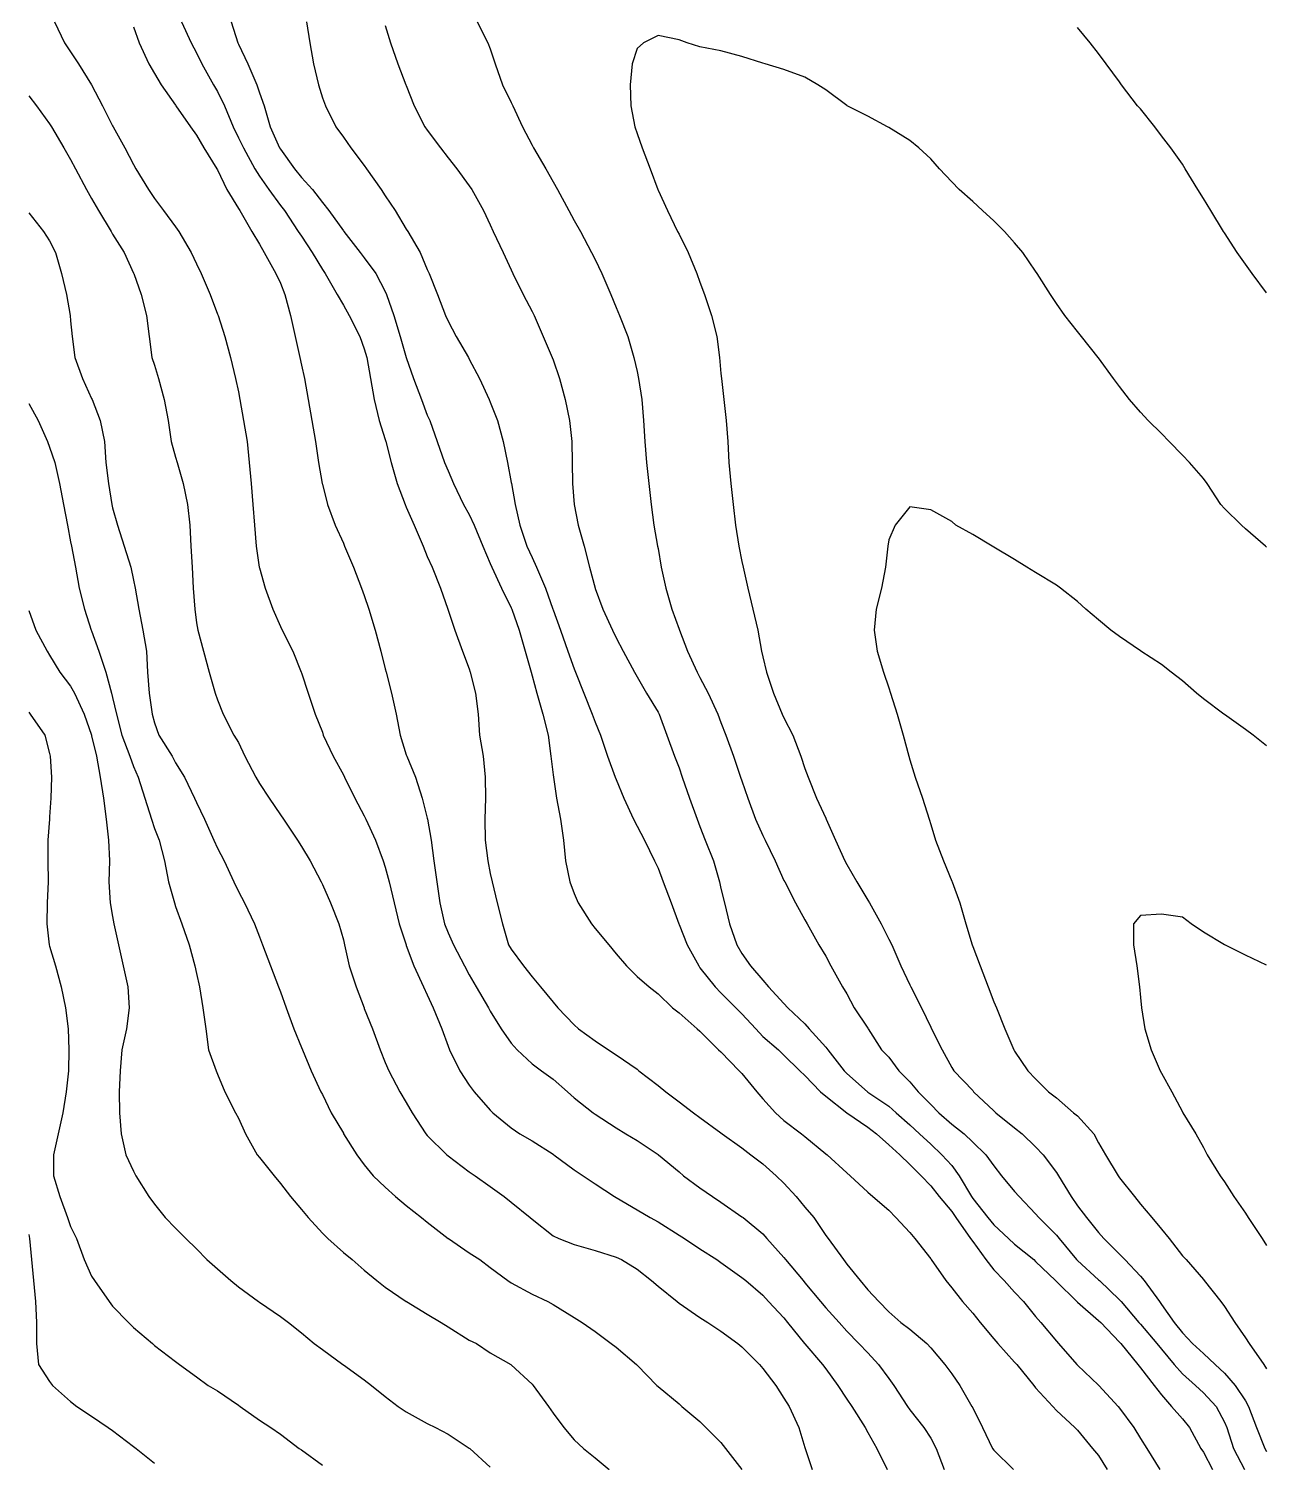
# Model space of a CAD drawing. Extents: x -280806 to 176394, y -263086 to 194114.
# Drawn here: x -280806 to -221654, y -27130 to 41387 of the extents above; entities that cross this region are included whole.
import ezdxf

# ---------------------------------------------------------------- set-up
doc = ezdxf.new("R2010")
doc.units = 0

msp = doc.modelspace()

# ---------------------------------------------------------------- linework, layer by layer
at = {"layer": 'CONTOURS'}
for points in [[(-279576.8856, 41714.1965, 484632), (-279090.181, 40711.5569, 484632), (-278800.8953, 40284.9893, 484632), (-278426.357, 39708.9478, 484632), (-277798.2557, 38710.8802, 484632), (-277795.7563, 38706.3082, 484632), (-277275.5237, 37703.6686, 484632), (-276795.6161, 36736.9039, 484632), (-276772.4818, 36701.029, 484632), (-276217.5629, 35698.4198, 484632), (-275793.007, 34888.7186, 484632), (-275682.2731, 34695.7802, 484632), (-275071.8502, 33693.1406, 484632), (-274790.3674, 33277.7287, 484632), (-274364.5008, 32690.501, 484632), (-273787.7278, 31914.1754, 484632), (-273632.2188, 31687.8919, 484632), (-273036.1519, 30685.2523, 484632), (-272785.0882, 30145.2686, 484632), (-272563.6814, 29682.6127, 484632), (-272137.0529, 28680.0036, 484632), (-271782.479, 27741.8292, 484632), (-271754.5898, 27677.364, 484632), (-271426.8994, 26674.7244, 484632), (-271166.9659, 25672.0848, 484632), (-270923.8879, 24669.4757, 484632), (-270779.8394, 24031.4378, 484632), (-270709.8269, 23666.8361, 484632), (-270540.9982, 22664.1965, 484632), (-270371.4074, 21661.5569, 484632), (-270261.7404, 20658.9478, 484632), (-270175.1772, 19656.3082, 484632), (-270093.8566, 18653.6686, 484632), (-270010.0975, 17651.029, 484632), (-269932.0992, 16648.4198, 484632), (-269784.6979, 15645.7802, 484632), (-269777.1998, 15613.1666, 484632), (-269495.5037, 14643.1406, 484632), (-269129.1646, 13640.501, 484632), (-268774.5602, 12815.2855, 484632), (-268687.4179, 12637.8919, 484632), (-268179.6516, 11635.2523, 484632), (-267782.5886, 10632.6127, 484632), (-267771.9511, 10597.195, 484632), (-267452.5207, 9630.0036, 484632), (-267112.8516, 8627.364, 484632), (-266769.3115, 7760.7262, 484632), (-266723.3782, 7624.7244, 484632), (-266247.1891, 6622.0848, 484632), (-265766.6719, 5725.5156, 484632), (-265717.6296, 5619.4757, 484632), (-265214.4658, 4616.8361, 484632), (-264764.0628, 3773.8507, 484632), (-264687.4056, 3614.1965, 484632), (-264230.5104, 2611.5569, 484632), (-263856.5818, 1608.9478, 484632), (-263761.4232, 1311.8287, 484632), (-263573.4835, 606.3082, 484632), (-263334.3679, -396.3314, 484632), (-263094.7037, -1398.971, 484632), (-262771.3718, -2401.5802, 484632), (-262758.7836, -2436.5102, 484632), (-262403.2954, -3404.2198, 484632), (-261935.8541, -4406.8594, 484632), (-261756.144, -4785.2381, 484632), (-261471.0341, -5409.499, 484632), (-261066.3511, -6412.1081, 484632), (-260753.5349, -7232.7821, 484632), (-260688.521, -7414.7477, 484632), (-260200.5972, -8417.3873, 484632), (-259750.8953, -9112.3008, 484632), (-259510.9262, -9419.9964, 484632), (-258748.2557, -10297.8204, 484632), (-258614.418, -10422.636, 484632), (-257745.6161, -11139.9218, 484632), (-257333.7398, -11425.2756, 484632), (-256743.007, -11764.9447, 484632), (-255740.3674, -12405.6953, 484632), (-255710.3446, -12427.9152, 484632), (-254737.7278, -13145.0486, 484632), (-254304.6679, -13430.5243, 484632), (-253735.0882, -13826.8862, 484632), (-252810.8736, -14433.1639, 484632), (-252732.479, -14478.5791, 484632), (-251729.8394, -15059.4974, 484632), (-251106.3406, -15435.8035, 484632), (-250727.1998, -15640.3853, 484632), (-249724.5602, -16277.905, 484632), (-249468.2539, -16438.4431, 484632), (-248721.9511, -16932.9811, 484632), (-247923.0094, -17441.0522, 484632), (-247719.3115, -17577.0235, 484632), (-246716.6719, -18294.157, 484632), (-246535.2245, -18443.6918, 484632), (-245714.0628, -19144.9452, 484632), (-245441.2058, -19446.3314, 484632), (-244711.4232, -20227.5338, 484632), (-244533.359, -20448.971, 484632), (-243718.6896, -21451.5802, 484632), (-243708.7836, -21463.4064, 484632), (-242864.3047, -22454.2198, 484632), (-242706.144, -22668.1894, 484632), (-242126.0791, -23456.8594, 484632), (-241703.5349, -24118.7021, 484632), (-241469.5399, -24459.499, 484632), (-240828.7589, -25462.1081, 484632), (-240700.8953, -25700.035, 484632), (-240261.9223, -26464.7477, 484632), (-239779.5763, -27467.3873, 484632)], [(-275793.007, 41468.0705, 487680), (-275524.8134, 40711.5569, 487680), (-275062.249, 39708.9478, 487680), (-274790.3674, 39248.5169, 487680), (-274480.843, 38706.3082, 487680), (-273787.7278, 37725.7056, 487680), (-273773.5546, 37703.6686, 487680), (-273070.4724, 36701.029, 487680), (-272785.0882, 36300.156, 487680), (-272430.3314, 35698.4198, 487680), (-271817.1958, 34695.7802, 487680), (-271782.479, 34638.9655, 487680), (-271339.056, 33693.1406, 487680), (-270779.8394, 32791.5118, 487680), (-270720.4644, 32690.501, 487680), (-270136.5895, 31687.8919, 487680), (-269777.1998, 31095.8484, 487680), (-269543.4487, 30685.2523, 487680), (-268986.3658, 29682.6127, 487680), (-268774.5602, 29221.115, 487680), (-268558.518, 28680.0036, 487680), (-268286.1182, 27677.364, 487680), (-268076.4158, 26674.7244, 487680), (-267841.4455, 25672.0848, 487680), (-267771.9511, 25307.3306, 487680), (-267627.0187, 24669.4757, 487680), (-267441.1212, 23666.8361, 487680), (-267280.583, 22664.1965, 487680), (-267100.3548, 21661.5569, 487680), (-266954.6604, 20658.9478, 487680), (-266777.9374, 19656.3082, 487680), (-266769.3115, 19619.6102, 487680), (-266517.5772, 18653.6686, 487680), (-266151.6343, 17651.029, 487680), (-265766.6719, 16792.8341, 487680), (-265705.7729, 16648.4198, 487680), (-265278.1994, 15645.7802, 487680), (-264894.1819, 14643.1406, 487680), (-264764.0628, 14291.5843, 487680), (-264556.2197, 13640.501, 487680), (-264245.3846, 12637.8919, 487680), (-263975.6671, 11635.2523, 487680), (-263761.4232, 10786.1405, 487680), (-263722.4698, 10632.6127, 487680), (-263469.2419, 9630.0036, 487680), (-263246.1893, 8627.364, 487680), (-263048.435, 7624.7244, 487680), (-262758.7836, 6681.8866, 487680), (-262738.0267, 6622.0848, 487680), (-262322.371, 5619.4757, 487680), (-261992.1202, 4616.8361, 487680), (-261756.144, 3656.838, 487680), (-261747.0914, 3614.1965, 487680), (-261567.1985, 2611.5569, 487680), (-261435.0982, 1608.9478, 487680), (-261298.3649, 606.3082, 487680), (-261153.0362, -396.3314, 487680), (-260928.3682, -1398.971, 487680), (-260753.5349, -1820.2351, 487680), (-260494.7597, -2401.5802, 487680), (-259973.5212, -3404.2198, 487680), (-259750.8953, -3838.1026, 487680), (-259412.2015, -4406.8594, 487680), (-258830.0945, -5409.499, 487680), (-258748.2557, -5566.0442, 487680), (-258222.7195, -6412.1081, 487680), (-257745.6161, -7096.8413, 487680), (-257466.2669, -7414.7477, 487680), (-256743.007, -8081.7415, 487680), (-256304.2169, -8417.3873, 487680), (-255740.3674, -8825.0878, 487680), (-255050.8793, -9419.9964, 487680), (-254737.7278, -9704.07, 487680), (-253834.2396, -10422.636, 487680), (-253735.0882, -10498.5312, 487680), (-252732.479, -11146.7494, 487680), (-252263.209, -11425.2756, 487680), (-251729.8394, -11750.2838, 487680), (-250727.1998, -12411.1512, 487680), (-250706.1991, -12427.9152, 487680), (-249724.5602, -13243.1942, 487680), (-249504.3422, -13430.5243, 487680), (-248721.9511, -14014.3078, 487680), (-248117.3498, -14433.1639, 487680), (-247719.3115, -14695.17, 487680), (-246716.6719, -15395.7833, 487680), (-246664.4902, -15435.8035, 487680), (-245714.0628, -16214.2627, 487680), (-245522.2217, -16438.4431, 487680), (-244711.4232, -17347.7225, 487680), (-244638.8198, -17441.0522, 487680), (-243794.9201, -18443.6918, 487680), (-243708.7836, -18547.3238, 487680), (-242963.6695, -19446.3314, 487680), (-242706.144, -19751.5886, 487680), (-242074.8727, -20448.971, 487680), (-241703.5349, -20855.3609, 487680), (-241122.9214, -21451.5802, 487680), (-240700.8953, -21901.7088, 487680), (-240185.0822, -22454.2198, 487680), (-239698.2557, -23121.366, 487680), (-239456.8541, -23456.8594, 487680), (-238806.5023, -24459.499, 487680), (-238695.6161, -24615.4651, 487680), (-238025.0561, -25462.1081, 487680), (-237693.007, -25977.3725, 487680), (-237428.6234, -26464.7477, 487680), (-237044.7888, -27467.3873, 487680)], [(-273508.6224, 41714.1965, 490728), (-273040.0838, 40711.5569, 490728), (-272785.0882, 40233.9048, 490728), (-272523.905, 39708.9478, 490728), (-271976.7586, 38706.3082, 490728), (-271782.479, 38378.831, 490728), (-271447.26, 37703.6686, 490728), (-271035.079, 36701.029, 490728), (-270779.8394, 36176.4377, 490728), (-270544.1071, 35698.4198, 490728), (-269998.3322, 34695.7802, 490728), (-269777.1998, 34339.9567, 490728), (-269331.4298, 33693.1406, 490728), (-268774.5602, 32941.3514, 490728), (-268579.0615, 32690.501, 490728), (-267920.1449, 31687.8919, 490728), (-267771.9511, 31468.4969, 490728), (-267251.749, 30685.2523, 490728), (-266769.3115, 29881.2204, 490728), (-266636.2663, 29682.6127, 490728), (-266061.383, 28680.0036, 490728), (-265766.6719, 28166.507, 490728), (-265490.9498, 27677.364, 490728), (-264977.6362, 26674.7244, 490728), (-264764.0628, 26082.559, 490728), (-264642.1123, 25672.0848, 490728), (-264464.1396, 24669.4757, 490728), (-264297.3835, 23666.8361, 490728), (-264062.4437, 22664.1965, 490728), (-263761.4232, 21746.2303, 490728), (-263735.0275, 21661.5569, 490728), (-263484.3905, 20658.9478, 490728), (-263187.5153, 19656.3082, 490728), (-262814.623, 18653.6686, 490728), (-262758.7836, 18517.5754, 490728), (-262380.6182, 17651.029, 490728), (-261954.0202, 16648.4198, 490728), (-261756.144, 16162.5991, 490728), (-261519.924, 15645.7802, 490728), (-261126.3053, 14643.1406, 490728), (-260769.1406, 13640.501, 490728), (-260753.5349, 13589.9042, 490728), (-260437.7316, 12637.8919, 490728), (-260078.4943, 11635.2523, 490728), (-259750.8953, 10785.8357, 490728), (-259699.506, 10632.6127, 490728), (-259455.3307, 9630.0036, 490728), (-259322.9561, 8627.364, 490728), (-259260.4111, 7624.7244, 490728), (-259090.6375, 6622.0848, 490728), (-258991.3032, 5619.4757, 490728), (-258977.4958, 4616.8361, 490728), (-259000.2643, 3614.1965, 490728), (-258986.274, 2611.5569, 490728), (-258867.8287, 1608.9478, 490728), (-258748.2557, 1008.827, 490728), (-258655.2002, 606.3082, 490728), (-258411.9698, -396.3314, 490728), (-258162.6434, -1398.971, 490728), (-257871.8033, -2401.5802, 490728), (-257745.6161, -2610.2158, 490728), (-257152.14, -3404.2198, 490728), (-256743.007, -3932.743, 490728), (-256343.2313, -4406.8594, 490728), (-255740.3674, -5143.0428, 490728), (-255517.0709, -5409.499, 490728), (-254737.7278, -6226.6982, 490728), (-254525.2517, -6412.1081, 490728), (-253735.0882, -6983.2423, 490728), (-253094.0938, -7414.7477, 490728), (-252732.479, -7661.3309, 490728), (-251729.8394, -8343.7781, 490728), (-251638.308, -8417.3873, 490728), (-250727.1998, -9112.9409, 490728), (-250346.9923, -9419.9964, 490728), (-249724.5602, -9907.8288, 490728), (-249037.9068, -10422.636, 490728), (-248721.9511, -10648.7062, 490728), (-247719.3115, -11380.6224, 490728), (-247662.9845, -11425.2756, 490728), (-246716.6719, -12105.132, 490728), (-246294.4934, -12427.9152, 490728), (-245714.0628, -12857.4089, 490728), (-245073.2513, -13430.5243, 490728), (-244711.4232, -13785.9516, 490728), (-244122.3058, -14433.1639, 490728), (-243708.7836, -14936.6326, 490728), (-243288.1291, -15435.8035, 490728), (-242706.144, -16294.8823, 490728), (-242593.5814, -16438.4431, 490728), (-241866.9686, -17441.0522, 490728), (-241703.5349, -17652.553, 490728), (-241066.4724, -18443.6918, 490728), (-240700.8953, -18880.2569, 490728), (-240181.5466, -19446.3314, 490728), (-239698.2557, -19939.0711, 490728), (-239122.1532, -20448.971, 490728), (-238695.6161, -20770.7789, 490728), (-237881.3734, -21451.5802, 490728), (-237693.007, -21662.4713, 490728), (-237019.3685, -22454.2198, 490728), (-236690.3674, -22897.0637, 490728), (-236301.534, -23456.8594, 490728), (-235722.3835, -24459.499, 490728), (-235687.7278, -24530.4259, 490728), (-235213.1542, -25462.1081, 490728), (-234741.3238, -26464.7477, 490728), (-234685.0882, -26546.2817, 490728), (-233739.5376, -27467.3873, 490728)], [(-271135.8458, 41714.1965, 493776), (-270807.7896, 40711.5569, 493776), (-270779.8394, 40646.4211, 493776), (-270333.8256, 39708.9478, 493776), (-269907.8981, 38706.3082, 493776), (-269777.1998, 38325.6434, 493776), (-269553.8119, 37703.6686, 493776), (-269258.2474, 36701.029, 493776), (-268817.9028, 35698.4198, 493776), (-268774.5602, 35624.8716, 493776), (-268099.2149, 34695.7802, 493776), (-267771.9511, 34279.9721, 493776), (-267237.0271, 33693.1406, 493776), (-266769.3115, 33077.2618, 493776), (-266460.4272, 32690.501, 493776), (-265766.6719, 31728.4303, 493776), (-265736.6186, 31687.8919, 493776), (-264960.6588, 30685.2523, 493776), (-264764.0628, 30434.6153, 493776), (-264218.7451, 29682.6127, 493776), (-263761.4232, 28824.113, 493776), (-263696.3484, 28680.0036, 493776), (-263350.2785, 27677.364, 493776), (-263043.3754, 26674.7244, 493776), (-262758.7836, 25678.0589, 493776), (-262756.6805, 25672.0848, 493776), (-262410.1838, 24669.4757, 493776), (-262032.0794, 23666.8361, 493776), (-261756.144, 22919.2226, 493776), (-261637.7902, 22664.1965, 493776), (-261278.0652, 21661.5569, 493776), (-260926.4479, 20658.9478, 493776), (-260753.5349, 20256.6422, 493776), (-260507.4089, 19656.3082, 493776), (-260029.2691, 18653.6686, 493776), (-259750.8953, 18166.8725, 493776), (-259509.3718, 17651.029, 493776), (-259100.3302, 16648.4198, 493776), (-258748.2557, 15833.598, 493776), (-258669.0077, 15645.7802, 493776), (-258208.7292, 14643.1406, 493776), (-257745.6161, 13708.7762, 493776), (-257714.3131, 13640.501, 493776), (-257369.2795, 12637.8919, 493776), (-257075.7266, 11635.2523, 493776), (-256789.3366, 10632.6127, 493776), (-256743.007, 10466.009, 493776), (-256514.3155, 9630.0036, 493776), (-256240.1784, 8627.364, 493776), (-255979.361, 7624.7244, 493776), (-255846.3158, 6622.0848, 493776), (-255740.3674, 5720.7912, 493776), (-255727.5353, 5619.4757, 493776), (-255573.5503, 4616.8361, 493776), (-255395.6386, 3614.1965, 493776), (-255247.963, 2611.5569, 493776), (-255151.2194, 1608.9478, 493776), (-254941.5475, 606.3082, 493776), (-254737.7278, 57.7596, 493776), (-254540.4612, -396.3314, 493776), (-253914.2801, -1398.971, 493776), (-253735.0882, -1621.1093, 493776), (-253081.1702, -2401.5802, 493776), (-252732.479, -2835.0972, 493776), (-252238.1544, -3404.2198, 493776), (-251729.8394, -3906.6521, 493776), (-251142.5813, -4406.8594, 493776), (-250727.1998, -4736.1653, 493776), (-250029.4517, -5409.499, 493776), (-249724.5602, -5654.8325, 493776), (-248856.2155, -6412.1081, 493776), (-248721.9511, -6527.0177, 493776), (-247828.9786, -7414.7477, 493776), (-247719.3115, -7516.4594, 493776), (-246843.4992, -8417.3873, 493776), (-246716.6719, -8539.4597, 493776), (-246001.8854, -9419.9964, 493776), (-245714.0628, -9760.7628, 493776), (-245111.8999, -10422.636, 493776), (-244711.4232, -10789.5542, 493776), (-243871.2725, -11425.2756, 493776), (-243708.7836, -11550.9446, 493776), (-242706.144, -12378.7814, 493776), (-242646.708, -12427.9152, 493776), (-241703.5349, -13286.8416, 493776), (-241537.7846, -13430.5243, 493776), (-240700.8953, -14214.0432, 493776), (-240455.3789, -14433.1639, 493776), (-239698.2557, -15085.5578, 493776), (-239359.5619, -15435.8035, 493776), (-238695.6161, -16151.7178, 493776), (-238450.2826, -16438.4431, 493776), (-237693.007, -17411.6086, 493776), (-237673.1645, -17441.0522, 493776), (-236979.2873, -18443.6918, 493776), (-236690.3674, -18795.4006, 493776), (-236181.6257, -19446.3314, 493776), (-235687.7278, -19999.2996, 493776), (-235326.5702, -20448.971, 493776), (-234685.0882, -21222.8582, 493776), (-234483.2191, -21451.5802, 493776), (-233682.479, -22349.1552, 493776), (-233586.2842, -22454.2198, 493776), (-232770.426, -23456.8594, 493776), (-232679.8394, -23571.1898, 493776), (-231862.5792, -24459.499, 493776), (-231677.1998, -24645.8842, 493776), (-230805.7462, -25462.1081, 493776), (-230674.5602, -25587.5028, 493776), (-229965.0163, -26464.7477, 493776), (-229671.9511, -26809.446, 493776), (-229255.4114, -27467.3873, 493776)], [(-267526.3738, 41714.1965, 496824), (-267368.213, 40711.5569, 496824), (-267190.2708, 39708.9478, 496824), (-266960.8783, 38706.3082, 496824), (-266769.3115, 38085.583, 496824), (-266620.9654, 37703.6686, 496824), (-266123.7756, 36701.029, 496824), (-265766.6719, 36206.3995, 496824), (-265405.6668, 35698.4198, 496824), (-264764.0628, 34842.7853, 496824), (-264662.3206, 34695.7802, 496824), (-263963.719, 33693.1406, 496824), (-263761.4232, 33394.6805, 496824), (-263290.9034, 32690.501, 496824), (-262758.7836, 31802.8625, 496824), (-262686.3936, 31687.8919, 496824), (-262088.8942, 30685.2523, 496824), (-261756.144, 29872.0154, 496824), (-261668.1178, 29682.6127, 496824), (-261268.2506, 28680.0036, 496824), (-260877.1313, 27677.364, 496824), (-260753.5349, 27402.7697, 496824), (-260377.6555, 26674.7244, 496824), (-259792.9272, 25672.0848, 496824), (-259750.8953, 25597.8965, 496824), (-259263.3067, 24669.4757, 496824), (-258800.407, 23666.8361, 496824), (-258748.2557, 23539.765, 496824), (-258401.7286, 22664.1965, 496824), (-258123.8424, 21661.5569, 496824), (-257918.3462, 20658.9478, 496824), (-257745.6161, 19704.2227, 496824), (-257737.3865, 19656.3082, 496824), (-257550.4831, 18653.6686, 496824), (-257325.9065, 17651.029, 496824), (-256990.9008, 16648.4198, 496824), (-256743.007, 16113.4654, 496824), (-256535.2858, 15645.7802, 496824), (-256108.7182, 14643.1406, 496824), (-255749.9381, 13640.501, 496824), (-255740.3674, 13612.3375, 496824), (-255384.7267, 12637.8919, 496824), (-255036.9194, 11635.2523, 496824), (-254737.7278, 10786.933, 496824), (-254676.3106, 10632.6127, 496824), (-254273.0297, 9630.0036, 496824), (-253876.8202, 8627.364, 496824), (-253735.0882, 8248.1318, 496824), (-253482.5309, 7624.7244, 496824), (-253137.2534, 6622.0848, 496824), (-252775.151, 5619.4757, 496824), (-252732.479, 5503.103, 496824), (-252365.7742, 4616.8361, 496824), (-251899.2778, 3614.1965, 496824), (-251729.8394, 3279.4346, 496824), (-251373.2234, 2611.5569, 496824), (-250903.2218, 1608.9478, 496824), (-250727.1998, 1268.7605, 496824), (-250481.1043, 606.3082, 496824), (-250105.1945, -396.3314, 496824), (-249736.1731, -1398.971, 496824), (-249724.5602, -1422.4102, 496824), (-249334.9344, -2401.5802, 496824), (-248784.5266, -3404.2198, 496824), (-248721.9511, -3489.9905, 496824), (-248002.745, -4406.8594, 496824), (-247719.3115, -4694.4077, 496824), (-247000.9894, -5409.499, 496824), (-246716.6719, -5687.7814, 496824), (-246050.9582, -6412.1081, 496824), (-245714.0628, -6783.5069, 496824), (-244972.4234, -7414.7477, 496824), (-244711.4232, -7670.2006, 496824), (-243945.7961, -8417.3873, 496824), (-243708.7836, -8650.0106, 496824), (-242958.8537, -9419.9964, 496824), (-242706.144, -9636.7397, 496824), (-241710.7282, -10422.636, 496824), (-241703.5349, -10427.7566, 496824), (-240700.8953, -11108.8932, 496824), (-240278.8997, -11425.2756, 496824), (-239698.2557, -11957.4869, 496824), (-239168.117, -12427.9152, 496824), (-238695.6161, -12893.4972, 496824), (-238156.3944, -13430.5243, 496824), (-237693.007, -13923.1116, 496824), (-237283.9958, -14433.1639, 496824), (-236690.3674, -15144.3538, 496824), (-236501.3304, -15435.8035, 496824), (-235785.3247, -16438.4431, 496824), (-235687.7278, -16574.7802, 496824), (-235064.5032, -17441.0522, 496824), (-234685.0882, -17924.8918, 496824), (-234178.9678, -18443.6918, 496824), (-233682.479, -19003.8838, 496824), (-233266.7928, -19446.3314, 496824), (-232679.8394, -20154.3818, 496824), (-232424.7218, -20448.971, 496824), (-231677.1998, -21341.1511, 496824), (-231584.8759, -21451.5802, 496824), (-230708.9112, -22454.2198, 496824), (-230674.5602, -22491.2225, 496824), (-229671.9511, -23442.6252, 496824), (-229657.717, -23456.8594, 496824), (-228738.4402, -24459.499, 496824), (-228669.3115, -24548.8968, 496824), (-227989.4856, -25462.1081, 496824), (-227666.6719, -25983.9866, 496824), (-227364.4322, -26464.7477, 496824), (-226750.9003, -27467.3873, 496824)], [(-263761.4232, 41540.4605, 499872), (-263519.7168, 40711.5569, 499872), (-263154.8102, 39708.9478, 499872), (-262772.8349, 38706.3082, 499872), (-262758.7836, 38672.6582, 499872), (-262375.9243, 37703.6686, 499872), (-261866.7254, 36701.029, 499872), (-261756.144, 36532.2612, 499872), (-261116.9479, 35698.4198, 499872), (-260753.5349, 35217.0187, 499872), (-260345.2248, 34695.7802, 499872), (-259750.8953, 33880.3183, 499872), (-259626.354, 33693.1406, 499872), (-259072.1666, 32690.501, 499872), (-258748.2557, 32016.4358, 499872), (-258603.1709, 31687.8919, 499872), (-258124.9092, 30685.2523, 499872), (-257745.6161, 29867.1691, 499872), (-257660.333, 29682.6127, 499872), (-257165.6731, 28680.0036, 499872), (-256743.007, 27876.7642, 499872), (-256642.9411, 27677.364, 499872), (-256218.3852, 26674.7244, 499872), (-255783.9233, 25672.0848, 499872), (-255740.3674, 25563.9722, 499872), (-255430.5382, 24669.4757, 499872), (-255157.4374, 23666.8361, 499872), (-254953.0994, 22664.1965, 499872), (-254851.9668, 21661.5569, 499872), (-254828.2534, 20658.9478, 499872), (-254810.9407, 19656.3082, 499872), (-254738.3374, 18653.6686, 499872), (-254737.7278, 18650.2853, 499872), (-254548.9346, 17651.029, 499872), (-254249.9868, 16648.4198, 499872), (-253996.0579, 15645.7802, 499872), (-253737.4961, 14643.1406, 499872), (-253735.0882, 14635.6121, 499872), (-253367.5908, 13640.501, 499872), (-252897.4673, 12637.8919, 499872), (-252732.479, 12282.1903, 499872), (-252386.3786, 11635.2523, 499872), (-251845.4196, 10632.6127, 499872), (-251729.8394, 10410.7183, 499872), (-251279.4974, 9630.0036, 499872), (-250727.1998, 8722.1873, 499872), (-250677.6394, 8627.364, 499872), (-250304.1984, 7624.7244, 499872), (-249939.0785, 6622.0848, 499872), (-249724.5602, 6055.3092, 499872), (-249580.6032, 5619.4757, 499872), (-249224.4444, 4616.8361, 499872), (-248855.5145, 3614.1965, 499872), (-248721.9511, 3264.9566, 499872), (-248472.4114, 2611.5569, 499872), (-248080.1033, 1608.9478, 499872), (-247787.4343, 606.3082, 499872), (-247719.3115, 297.0276, 499872), (-247545.3622, -396.3314, 499872), (-247304.3873, -1398.971, 499872), (-246960.8472, -2401.5802, 499872), (-246716.6719, -2812.1762, 499872), (-246304.8871, -3404.2198, 499872), (-245714.0628, -4092.4277, 499872), (-245450.807, -4406.8594, 499872), (-244711.4232, -5197.3277, 499872), (-244516.9913, -5409.499, 499872), (-243708.7836, -6175.2175, 499872), (-243497.7401, -6412.1081, 499872), (-242706.144, -7287.2194, 499872), (-242617.5386, -7414.7477, 499872), (-241824.449, -8417.3873, 499872), (-241703.5349, -8541.0142, 499872), (-240715.9219, -9419.9964, 499872), (-240700.8953, -9431.5483, 499872), (-239698.2557, -10115.2757, 499872), (-239347.7357, -10422.636, 499872), (-238695.6161, -10995.4771, 499872), (-238237.3798, -11425.2756, 499872), (-237693.007, -11920.8804, 499872), (-237156.3761, -12427.9152, 499872), (-236690.3674, -12951.2568, 499872), (-236341.8895, -13430.5243, 499872), (-235747.7734, -14433.1639, 499872), (-235687.7278, -14522.5618, 499872), (-234964.224, -15435.8035, 499872), (-234685.0882, -15783.2146, 499872), (-233973.2278, -16438.4431, 499872), (-233682.479, -16702.5828, 499872), (-232770.9137, -17441.0522, 499872), (-232679.8394, -17524.9027, 499872), (-231725.3278, -18443.6918, 499872), (-231677.1998, -18493.74, 499872), (-230708.7588, -19446.3314, 499872), (-230674.5602, -19479.9814, 499872), (-229671.9511, -20346.223, 499872), (-229567.4962, -20448.971, 499872), (-228669.3115, -21390.925, 499872), (-228615.3924, -21451.5802, 499872), (-227796.2424, -22454.2198, 499872), (-227666.6719, -22611.649, 499872), (-227022.3552, -23456.8594, 499872), (-226664.0628, -23905.464, 499872), (-226178.9736, -24459.499, 499872), (-225661.4232, -25051.512, 499872), (-225318.2794, -25462.1081, 499872), (-224781.8009, -26464.7477, 499872), (-224658.7836, -26645.4026, 499872), (-224221.7918, -27467.3873, 499872)], [(-259366.7558, 41714.1965, 502920), (-258856.734, 40711.5569, 502920), (-258748.2557, 40425.2278, 502920), (-258515.0532, 39708.9478, 502920), (-258161.1194, 38706.3082, 502920), (-257745.6161, 37857.5926, 502920), (-257666.1242, 37703.6686, 502920), (-257201.0909, 36701.029, 502920), (-256743.007, 35815.2802, 502920), (-256685.3083, 35698.4198, 502920), (-256095.0022, 34695.7802, 502920), (-255740.3674, 34067.6484, 502920), (-255527.556, 33693.1406, 502920), (-254994.1255, 32690.501, 502920), (-254737.7278, 32226.8393, 502920), (-254433.263, 31687.8919, 502920), (-253904.9227, 30685.2523, 502920), (-253735.0882, 30350.8562, 502920), (-253416.6636, 29682.6127, 502920), (-252977.081, 28680.0036, 502920), (-252732.479, 28059.8575, 502920), (-252574.8974, 27677.364, 502920), (-252175.0303, 26674.7244, 502920), (-251878.7038, 25672.0848, 502920), (-251729.8394, 25005.731, 502920), (-251657.7238, 24669.4757, 502920), (-251503.6474, 23666.8361, 502920), (-251413.6399, 22664.1965, 502920), (-251363.7746, 21661.5569, 502920), (-251282.2102, 20658.9478, 502920), (-251173.6099, 19656.3082, 502920), (-251053.0615, 18653.6686, 502920), (-250931.1415, 17651.029, 502920), (-250746.707, 16648.4198, 502920), (-250727.1998, 16543.9344, 502920), (-250575.6838, 15645.7802, 502920), (-250359.5501, 14643.1406, 502920), (-250071.3312, 13640.501, 502920), (-249724.5602, 12684.4044, 502920), (-249707.7353, 12637.8919, 502920), (-249324.4493, 11635.2523, 502920), (-248859.0502, 10632.6127, 502920), (-248721.9511, 10374.4776, 502920), (-248332.8434, 9630.0036, 502920), (-247861.1959, 8627.364, 502920), (-247719.3115, 8229.2952, 502920), (-247485.8347, 7624.7244, 502920), (-247123.3361, 6622.0848, 502920), (-246781.1676, 5619.4757, 502920), (-246716.6719, 5435.0717, 502920), (-246433.1165, 4616.8361, 502920), (-246062.2358, 3614.1965, 502920), (-245714.0628, 2833.0246, 502920), (-245608.7849, 2611.5569, 502920), (-245133.5712, 1608.9478, 502920), (-244711.4232, 677.9057, 502920), (-244674.2681, 606.3082, 502920), (-244163.5757, -396.3314, 502920), (-243708.7836, -1207.831, 502920), (-243597.7145, -1398.971, 502920), (-243034.2307, -2401.5802, 502920), (-242706.144, -2945.191, 502920), (-242465.6263, -3404.2198, 502920), (-241910.4331, -4406.8594, 502920), (-241703.5349, -4746.3151, 502920), (-241346.797, -5409.499, 502920), (-240700.8953, -6384.3103, 502920), (-240681.1442, -6412.1081, 502920), (-240050.7874, -7414.7477, 502920), (-239698.2557, -7772.7353, 502920), (-239218.531, -8417.3873, 502920), (-238695.6161, -8952.8904, 502920), (-238299.8942, -9419.9964, 502920), (-237693.007, -10021.4887, 502920), (-237302.1924, -10422.636, 502920), (-236690.3674, -10965.7896, 502920), (-236102.4691, -11425.2756, 502920), (-235687.7278, -11827.9469, 502920), (-235066.4539, -12427.9152, 502920), (-234685.0882, -12961.9248, 502920), (-234304.2101, -13430.5243, 502920), (-233682.479, -14181.4296, 502920), (-233466.1015, -14433.1639, 502920), (-232679.8394, -15249.3269, 502920), (-232521.1606, -15435.8035, 502920), (-231677.1998, -16280.4348, 502920), (-231555.2189, -16438.4431, 502920), (-230720.9203, -17441.0522, 502920), (-230674.5602, -17491.0699, 502920), (-229671.9511, -18406.11, 502920), (-229631.9309, -18443.6918, 502920), (-228669.3115, -19361.658, 502920), (-228593.965, -19446.3314, 502920), (-227741.8966, -20448.971, 502920), (-227666.6719, -20532.2424, 502920), (-226883.0616, -21451.5802, 502920), (-226664.0628, -21720.2309, 502920), (-226052.0244, -22454.2198, 502920), (-225661.4232, -22906.0553, 502920), (-225039.4483, -23456.8594, 502920), (-224658.7836, -23807.166, 502920), (-224054.5481, -24459.499, 502920), (-223656.144, -25204.4302, 502920), (-223548.9154, -25462.1081, 502920), (-223223.328, -26464.7477, 502920), (-222697.8528, -27467.3873, 502920)], [(-221650.8953, 28767.2983, 502920), (-222324.8081, 29682.6127, 502920), (-222653.5349, 30129.419, 502920), (-223041.5148, 30685.2523, 502920), (-223656.144, 31629.5532, 502920), (-223697.231, 31687.8919, 502920), (-224308.1112, 32690.501, 502920), (-224658.7836, 33270.9926, 502920), (-224923.6243, 33693.1406, 502920), (-225527.2198, 34695.7802, 502920), (-225661.4232, 34904.4463, 502920), (-226217.5308, 35698.4198, 502920), (-226664.0628, 36257.9717, 502920), (-226976.5742, 36701.029, 502920), (-227666.6719, 37550.1713, 502920), (-227811.6958, 37703.6686, 502920), (-228574.3663, 38706.3082, 502920), (-228669.3115, 38847.1562, 502920), (-229304.911, 39708.9478, 502920), (-229671.9511, 40208.4845, 502920), (-230079.8954, 40711.5569, 502920), (-230674.5602, 41449.7215, 502920)], [(-221650.8953, 16613.886, 505968), (-221686.2216, 16648.4198, 505968), (-222653.5349, 17485.8274, 505968), (-222833.3669, 17651.029, 505968), (-223656.144, 18460.8216, 505968), (-223826.2529, 18653.6686, 505968), (-224478.7687, 19656.3082, 505968), (-224658.7836, 19886.5541, 505968), (-225333.9766, 20658.9478, 505968), (-225661.4232, 21005.6578, 505968), (-226295.5901, 21661.5569, 505968), (-226664.0628, 22037.863, 505968), (-227303.8075, 22664.1965, 505968), (-227666.6719, 23059.7354, 505968), (-228187.7275, 23666.8361, 505968), (-228669.3115, 24293.6573, 505968), (-228952.1354, 24669.4757, 505968), (-229671.9511, 25648.7676, 505968), (-229690.3306, 25672.0848, 505968), (-230488.998, 26674.7244, 505968), (-230674.5602, 26906.7991, 505968), (-231284.0383, 27677.364, 505968), (-231677.1998, 28248.5287, 505968), (-231976.5439, 28680.0036, 505968), (-232604.2795, 29682.6127, 505968), (-232679.8394, 29793.9257, 505968), (-233298.7358, 30685.2523, 505968), (-233682.479, 31149.5846, 505968), (-234165.2213, 31687.8919, 505968), (-234685.0882, 32211.0202, 505968), (-235218.0919, 32690.501, 505968), (-235687.7278, 33125.9993, 505968), (-236332.1664, 33693.1406, 505968), (-236690.3674, 34064.7223, 505968), (-237272.7182, 34695.7802, 505968), (-237693.007, 35163.8006, 505968), (-238257.649, 35698.4198, 505968), (-238695.6161, 36044.2459, 505968), (-239698.2557, 36665.3978, 505968), (-239765.7384, 36701.029, 505968), (-240700.8953, 37198.7064, 505968), (-241686.3746, 37703.6686, 505968), (-241703.5349, 37712.5992, 505968), (-242706.144, 38457.5304, 505968), (-243090.8016, 38706.3082, 505968), (-243708.7836, 39062.7718, 505968), (-244711.4232, 39443.0402, 505968), (-245598.696, 39708.9478, 505968), (-245714.0628, 39743.6645, 505968), (-246716.6719, 40055.1701, 505968), (-247719.3115, 40333.483, 505968), (-248721.9511, 40518.649, 505968), (-249338.0129, 40711.5569, 505968), (-249724.5602, 40852.6183, 505968), (-250727.1998, 41060.1871, 505968), (-251414.7677, 40711.5569, 505968), (-251729.8394, 40438.9438, 505968), (-251956.5192, 39708.9478, 505968), (-252059.7245, 38706.3082, 505968), (-252028.5739, 37703.6686, 505968), (-251841.5791, 36701.029, 505968), (-251729.8394, 36379.8002, 505968), (-251484.2926, 35698.4198, 505968), (-251102.622, 34695.7802, 505968), (-250737.563, 33693.1406, 505968), (-250727.1998, 33668.5433, 505968), (-250274.8766, 32690.501, 505968), (-249789.0559, 31687.8919, 505968), (-249724.5602, 31564.5394, 505968), (-249282.905, 30685.2523, 505968), (-248873.6196, 29682.6127, 505968), (-248721.9511, 29270.5841, 505968), (-248511.761, 28680.0036, 505968), (-248173.3721, 27677.364, 505968), (-247913.7434, 26674.7244, 505968), (-247796.5478, 25672.0848, 505968), (-247719.3115, 24911.3345, 505968), (-247695.3542, 24669.4757, 505968), (-247589.3448, 23666.8361, 505968), (-247475.4715, 22664.1965, 505968), (-247395.3396, 21661.5569, 505968), (-247343.5541, 20658.9478, 505968), (-247254.0648, 19656.3082, 505968), (-247136.6254, 18653.6686, 505968), (-247023.8798, 17651.029, 505968), (-246862.5187, 16648.4198, 505968), (-246716.6719, 15929.8538, 505968), (-246658.7904, 15645.7802, 505968), (-246432.2935, 14643.1406, 505968), (-246194.6714, 13640.501, 505968), (-245957.659, 12637.8919, 505968), (-245773.9865, 11635.2523, 505968), (-245714.0628, 11369.3448, 505968), (-245539.2295, 10632.6127, 505968), (-245205.4126, 9630.0036, 505968), (-244788.1414, 8627.364, 505968), (-244711.4232, 8454.7253, 505968), (-244277.8452, 7624.7244, 505968), (-243900.137, 6622.0848, 505968), (-243708.7836, 6030.407, 505968), (-243556.6884, 5619.4757, 505968), (-243150.9996, 4616.8361, 505968), (-242706.144, 3649.6752, 505968), (-242689.8372, 3614.1965, 505968), (-242237.9712, 2611.5569, 505968), (-241795.5845, 1608.9478, 505968), (-241703.5349, 1448.501, 505968), (-241228.8394, 606.3082, 505968), (-240700.8953, -265.3589, 505968), (-240622.3788, -396.3314, 505968), (-240062.3088, -1398.971, 505968), (-239698.2557, -2130.491, 505968), (-239560.4556, -2401.5802, 505968), (-239117.2459, -3404.2198, 505968), (-238695.6161, -4310.573, 505968), (-238648.5245, -4406.8594, 505968), (-238127.6518, -5409.499, 505968), (-237693.007, -6329.1415, 505968), (-237655.6994, -6412.1081, 505968), (-237154.4863, -7414.7477, 505968), (-236690.3674, -8264.4691, 505968), (-236587.9546, -8417.3873, 505968), (-235687.7278, -9363.5474, 505968), (-235643.105, -9419.9964, 505968), (-234685.0882, -10331.0131, 505968), (-234585.9672, -10422.636, 505968), (-233682.479, -11146.597, 505968), (-233322.3883, -11425.2756, 505968), (-232679.8394, -12045.757, 505968), (-232316.6398, -12427.9152, 505968), (-231677.1998, -13273.9181, 505968), (-231582.7118, -13430.5243, 505968), (-230975.1845, -14433.1639, 505968), (-230674.5602, -14871.0701, 505968), (-230248.6022, -15435.8035, 505968), (-229671.9511, -16148.7917, 505968), (-229418.5099, -16438.4431, 505968), (-228669.3115, -17180.5397, 505968), (-228410.201, -17441.0522, 505968), (-227666.6719, -18232.6483, 505968), (-227491.9301, -18443.6918, 505968), (-226756.5696, -19446.3314, 505968), (-226664.0628, -19579.1633, 505968), (-226058.9434, -20448.971, 505968), (-225661.4232, -20945.795, 505968), (-225175.2367, -21451.5802, 505968), (-224658.7836, -21923.0753, 505968), (-224104.901, -22454.2198, 505968), (-223656.144, -22874.4475, 505968), (-223146.4574, -23456.8594, 505968), (-222653.5349, -24198.5597, 505968), (-222501.653, -24459.499, 505968), (-222129.5227, -25462.1081, 505968), (-221727.4306, -26464.7477, 505968), (-221650.8953, -26618.6107, 505968)], [(-280806.144, 38180.5282, 481584), (-280439.5306, 37703.6686, 481584), (-279803.5349, 36844.5288, 481584), (-279713.0702, 36701.029, 481584), (-279122.0935, 35698.4198, 481584), (-278800.8953, 35141.8246, 481584), (-278575.7395, 34695.7802, 481584), (-278045.6923, 33693.1406, 481584), (-277798.2557, 33265.7196, 481584), (-277474.9238, 32690.501, 481584), (-276866.7564, 31687.8919, 481584), (-276795.6161, 31560.0283, 481584), (-276234.4793, 30685.2523, 481584), (-275793.007, 29703.461, 481584), (-275783.2229, 29682.6127, 481584), (-275423.4065, 28680.0036, 481584), (-275173.7448, 27677.364, 481584), (-275048.5025, 26674.7244, 481584), (-274920.5779, 25672.0848, 481584), (-274790.3674, 25309.2509, 481584), (-274606.5425, 24669.4757, 481584), (-274323.5357, 23666.8361, 481584), (-274133.9501, 22664.1965, 481584), (-274002.3374, 21661.5569, 481584), (-273787.7278, 20907.5122, 481584), (-273710.5524, 20658.9478, 481584), (-273414.683, 19656.3082, 481584), (-273215.3743, 18653.6686, 481584), (-273107.0179, 17651.029, 481584), (-273060.8102, 16648.4198, 481584), (-272989.3956, 15645.7802, 481584), (-272945.5044, 14643.1406, 481584), (-272872.4438, 13640.501, 481584), (-272785.0882, 12990.3626, 481584), (-272724.433, 12637.8919, 481584), (-272442.8587, 11635.2523, 481584), (-272182.0414, 10632.6127, 481584), (-271898.1811, 9630.0036, 481584), (-271782.479, 9309.0492, 481584), (-271503.0994, 8627.364, 481584), (-270998.2591, 7624.7244, 481584), (-270779.8394, 7268.5961, 481584), (-270471.4428, 6622.0848, 481584), (-269949.2594, 5619.4757, 481584), (-269777.1998, 5312.5726, 481584), (-269309.0575, 4616.8361, 481584), (-268774.5602, 3822.4663, 481584), (-268628.0124, 3614.1965, 481584), (-267958.6716, 2611.5569, 481584), (-267771.9511, 2303.7698, 481584), (-267358.3375, 1608.9478, 481584), (-266831.1859, 606.3082, 481584), (-266769.3115, 479.999, 481584), (-266379.3199, -396.3314, 481584), (-265981.9522, -1398.971, 481584), (-265766.6719, -2153.2291, 481584), (-265705.1633, -2401.5802, 481584), (-265481.9278, -3404.2198, 481584), (-265159.3579, -4406.8594, 481584), (-264775.0966, -5409.499, 481584), (-264764.0628, -5436.9005, 481584), (-264379.8014, -6412.1081, 481584), (-264006.6348, -7414.7477, 481584), (-263761.4232, -8023.5552, 481584), (-263591.1924, -8417.3873, 481584), (-263065.4429, -9419.9964, 481584), (-262758.7836, -9937.6992, 481584), (-262479.4649, -10422.636, 481584), (-261824.7545, -11425.2756, 481584), (-261756.144, -11504.0664, 481584), (-260823.9742, -12427.9152, 481584), (-260753.5349, -12487.1988, 481584), (-259750.8953, -13240.6949, 481584), (-259471.6375, -13430.5243, 481584), (-258748.2557, -13955.2985, 481584), (-258087.1445, -14433.1639, 481584), (-257745.6161, -14690.1713, 481584), (-256837.495, -15435.8035, 481584), (-256743.007, -15511.6378, 481584), (-255740.3674, -16305.7027, 481584), (-255473.2406, -16438.4431, 481584), (-254737.7278, -16721.2061, 481584), (-253735.0882, -16998.9094, 481584), (-252732.479, -17317.8216, 481584), (-252472.5456, -17441.0522, 481584), (-251729.8394, -17893.9546, 481584), (-251032.7009, -18443.6918, 481584), (-250727.1998, -18712.3426, 481584), (-249811.7026, -19446.3314, 481584), (-249724.5602, -19515.8868, 481584), (-248721.9511, -20202.4793, 481584), (-248342.658, -20448.971, 481584), (-247719.3115, -20856.763, 481584), (-246912.445, -21451.5802, 481584), (-246716.6719, -21617.6657, 481584), (-245877.8318, -22454.2198, 481584), (-245714.0628, -22653.2237, 481584), (-245100.1346, -23456.8594, 481584), (-244711.4232, -24056.4924, 481584), (-244458.4697, -24459.499, 481584), (-243992.8877, -25462.1081, 481584), (-243708.7836, -26420.6736, 481584), (-243696.7135, -26464.7477, 481584), (-243353.8745, -27467.3873, 481584)], [(-280806.144, 32579.0662, 478536), (-280092.5158, 31687.8919, 478536), (-279803.5349, 31241.939, 478536), (-279524.0333, 30685.2523, 478536), (-279239.5025, 29682.6127, 478536), (-279005.2027, 28680.0036, 478536), (-278827.9006, 27677.364, 478536), (-278800.8953, 27429.4397, 478536), (-278729.5416, 26674.7244, 478536), (-278596.8622, 25672.0848, 478536), (-278233.5406, 24669.4757, 478536), (-277798.2557, 23715.2078, 478536), (-277777.5293, 23666.8361, 478536), (-277382.1732, 22664.1965, 478536), (-277185.7601, 21661.5569, 478536), (-277125.5621, 20658.9478, 478536), (-276997.4851, 19656.3082, 478536), (-276831.2777, 18653.6686, 478536), (-276795.6161, 18480.5422, 478536), (-276568.5401, 17651.029, 478536), (-276248.0734, 16648.4198, 478536), (-275922.8518, 15645.7802, 478536), (-275793.007, 15032.0959, 478536), (-275719.794, 14643.1406, 478536), (-275544.0463, 13640.501, 478536), (-275355.5885, 12637.8919, 478536), (-275177.4329, 11635.2523, 478536), (-275126.6227, 10632.6127, 478536), (-275051.3066, 9630.0036, 478536), (-274904.2406, 8627.364, 478536), (-274790.3674, 8207.4106, 478536), (-274584.5664, 7624.7244, 478536), (-273955.4592, 6622.0848, 478536), (-273787.7278, 6304.9709, 478536), (-273363.5071, 5619.4757, 478536), (-272878.9361, 4616.8361, 478536), (-272785.0882, 4400.4281, 478536), (-272405.155, 3614.1965, 478536), (-271953.5633, 2611.5569, 478536), (-271782.479, 2214.9816, 478536), (-271465.5785, 1608.9478, 478536), (-270992.8946, 606.3082, 478536), (-270779.8394, 157.0634, 478536), (-270490.0051, -396.3314, 478536), (-270019.6682, -1398.971, 478536), (-269777.1998, -2021.9518, 478536), (-269627.2382, -2401.5802, 478536), (-269246.2078, -3404.2198, 478536), (-268862.495, -4406.8594, 478536), (-268774.5602, -4648.139, 478536), (-268502.2519, -5409.499, 478536), (-268140.5762, -6412.1081, 478536), (-267771.9511, -7299.6247, 478536), (-267726.1397, -7414.7477, 478536), (-267303.504, -8417.3873, 478536), (-266838.7754, -9419.9964, 478536), (-266769.3115, -9549.0487, 478536), (-266346.5234, -10422.636, 478536), (-265766.6719, -11402.9033, 478536), (-265754.0227, -11425.2756, 478536), (-265122.3552, -12427.9152, 478536), (-264764.0628, -12909.9869, 478536), (-264334.0814, -13430.5243, 478536), (-263761.4232, -13986.8148, 478536), (-263268.775, -14433.1639, 478536), (-262758.7836, -14848.6673, 478536), (-262023.7279, -15435.8035, 478536), (-261756.144, -15646.5118, 478536), (-260753.5349, -16431.1889, 478536), (-260743.1717, -16438.4431, 478536), (-259750.8953, -17117.2327, 478536), (-259241.483, -17441.0522, 478536), (-258748.2557, -17826.0756, 478536), (-257910.1471, -18443.6918, 478536), (-257745.6161, -18548.4516, 478536), (-256743.007, -19097.6707, 478536), (-255990.4253, -19446.3314, 478536), (-255740.3674, -19579.1328, 478536), (-254737.7278, -20209.764, 478536), (-254348.4067, -20448.971, 478536), (-253735.0882, -20882.7929, 478536), (-252961.6582, -21451.5802, 478536), (-252732.479, -21629.4005, 478536), (-251757.3324, -22454.2198, 478536), (-251729.8394, -22480.9202, 478536), (-250782.8258, -23456.8594, 478536), (-250727.1998, -23510.4432, 478536), (-249724.5602, -24341.9986, 478536), (-249588.5585, -24459.499, 478536), (-248721.9511, -25180.4119, 478536), (-248448.637, -25462.1081, 478536), (-247719.3115, -26180.5826, 478536), (-247500.5261, -26464.7477, 478536), (-246719.6285, -27467.3873, 478536)], [(-280806.144, 23471.185, 475488), (-280356.564, 22664.1965, 475488), (-279905.2771, 21661.5569, 475488), (-279803.5349, 21383.8231, 475488), (-279558.3538, 20658.9478, 475488), (-279328.9918, 19656.3082, 475488), (-279134.7427, 18653.6686, 475488), (-278950.3997, 17651.029, 475488), (-278800.8953, 16866.5957, 475488), (-278759.0158, 16648.4198, 475488), (-278565.102, 15645.7802, 475488), (-278386.4892, 14643.1406, 475488), (-278139.144, 13640.501, 475488), (-277812.8556, 12637.8919, 475488), (-277798.2557, 12602.5351, 475488), (-277455.5995, 11635.2523, 475488), (-277126.0498, 10632.6127, 475488), (-276850.9982, 9630.0036, 475488), (-276795.6161, 9416.034, 475488), (-276609.0785, 8627.364, 475488), (-276350.4862, 7624.7244, 475488), (-275978.051, 6622.0848, 475488), (-275793.007, 6124.0111, 475488), (-275568.1255, 5619.4757, 475488), (-275247.9941, 4616.8361, 475488), (-274942.0968, 3614.1965, 475488), (-274790.3674, 3163.2754, 475488), (-274575.971, 2611.5569, 475488), (-274317.1349, 1608.9478, 475488), (-274130.9935, 606.3082, 475488), (-273842.1955, -396.3314, 475488), (-273787.7278, -562.7522, 475488), (-273480.337, -1398.971, 475488), (-273142.649, -2401.5802, 475488), (-272861.4101, -3404.2198, 475488), (-272785.0882, -3763.6399, 475488), (-272647.5929, -4406.8594, 475488), (-272481.9646, -5409.499, 475488), (-272338.4952, -6412.1081, 475488), (-272205.5414, -7414.7477, 475488), (-271852.0954, -8417.3873, 475488), (-271782.479, -8574.5726, 475488), (-271427.8138, -9419.9964, 475488), (-270921.5105, -10422.636, 475488), (-270779.8394, -10681.5636, 475488), (-270447.0893, -11425.2756, 475488), (-269880.6794, -12427.9152, 475488), (-269777.1998, -12567.9708, 475488), (-269075.6417, -13430.5243, 475488), (-268774.5602, -13807.1047, 475488), (-268285.4477, -14433.1639, 475488), (-267771.9511, -15050.6278, 475488), (-267455.6602, -15435.8035, 475488), (-266769.3115, -16172.8709, 475488), (-266503.7088, -16438.4431, 475488), (-265766.6719, -17094.8909, 475488), (-265343.6705, -17441.0522, 475488), (-264764.0628, -17938.4249, 475488), (-264159.1872, -18443.6918, 475488), (-263761.4232, -18752.881, 475488), (-262758.7836, -19436.8217, 475488), (-262744.1837, -19446.3314, 475488), (-261756.144, -20042.2154, 475488), (-261084.0905, -20448.971, 475488), (-260753.5349, -20653.2785, 475488), (-259750.8953, -21285.9518, 475488), (-259410.1898, -21451.5802, 475488), (-258748.2557, -21895.7957, 475488), (-257761.0999, -22454.2198, 475488), (-257745.6161, -22464.7963, 475488), (-256743.007, -23400.4409, 475488), (-256697.5613, -23456.8594, 475488), (-255967.0166, -24459.499, 475488), (-255740.3674, -24781.703, 475488), (-255235.8624, -25462.1081, 475488), (-254737.7278, -26052.2009, 475488), (-254286.8981, -26464.7477, 475488), (-253735.0882, -26913.8705, 475488), (-253056.6948, -27467.3873, 475488)], [(-221650.8953, 7115.8913, 509016), (-222285.3974, 7624.7244, 509016), (-222653.5349, 7899.2273, 509016), (-223656.144, 8608.4359, 509016), (-223683.637, 8627.364, 509016), (-224658.7836, 9365.1324, 509016), (-224997.264, 9630.0036, 509016), (-225661.4232, 10219.121, 509016), (-226199.2733, 10632.6127, 509016), (-226664.0628, 10991.911, 509016), (-227644.9702, 11635.2523, 509016), (-227666.6719, 11649.0902, 509016), (-228669.3115, 12334.1587, 509016), (-229084.0834, 12637.8919, 509016), (-229671.9511, 13131.2717, 509016), (-230279.6614, 13640.501, 509016), (-230674.5602, 14015.4355, 509016), (-231488.3762, 14643.1406, 509016), (-231677.1998, 14787.6463, 509016), (-232679.8394, 15391.2418, 509016), (-233096.9278, 15645.7802, 509016), (-233682.479, 16016.7828, 509016), (-234685.0882, 16610.6246, 509016), (-234760.709, 16648.4198, 509016), (-235687.7278, 17214.8906, 509016), (-236485.877, 17651.029, 509016), (-236690.3674, 17827.051, 509016), (-237693.007, 18387.3038, 509016), (-238695.6161, 18540.222, 509016), (-239387.9083, 17651.029, 509016), (-239698.2557, 16956.4812, 509016), (-239750.5289, 16648.4198, 509016), (-239862.3295, 15645.7802, 509016), (-240051.5798, 14643.1406, 509016), (-240296.0294, 13640.501, 509016), (-240404.3249, 12637.8919, 509016), (-240257.3808, 11635.2523, 509016), (-239951.7578, 10632.6127, 509016), (-239698.2557, 9883.0181, 509016), (-239613.2774, 9630.0036, 509016), (-239302.991, 8627.364, 509016), (-239009.4686, 7624.7244, 509016), (-238746.853, 6622.0848, 509016), (-238695.6161, 6450.6653, 509016), (-238429.7695, 5619.4757, 509016), (-238092.7522, 4616.8361, 509016), (-237771.1577, 3614.1965, 509016), (-237693.007, 3356.1833, 509016), (-237465.047, 2611.5569, 509016), (-237090.3564, 1608.9478, 509016), (-236690.3674, 642.0307, 509016), (-236676.6514, 606.3082, 509016), (-236310.5561, -396.3314, 509016), (-236011.5168, -1398.971, 509016), (-235715.9218, -2401.5802, 509016), (-235687.7278, -2480.5843, 509016), (-235332.1176, -3404.2198, 509016), (-234944.9606, -4406.8594, 509016), (-234685.0882, -5116.068, 509016), (-234557.7427, -5409.499, 509016), (-234156.4126, -6412.1081, 509016), (-233723.0479, -7414.7477, 509016), (-233682.479, -7479.9139, 509016), (-233047.7026, -8417.3873, 509016), (-232679.8394, -8809.3296, 509016), (-232057.6207, -9419.9964, 509016), (-231677.1998, -9710.105, 509016), (-230863.5667, -10422.636, 509016), (-230674.5602, -10574.0302, 509016), (-229890.3403, -11425.2756, 509016), (-229671.9511, -11853.7939, 509016), (-229333.4402, -12427.9152, 509016), (-228738.3792, -13430.5243, 509016), (-228669.3115, -13530.6206, 509016), (-227959.158, -14433.1639, 509016), (-227666.6719, -14789.5361, 509016), (-227128.4866, -15435.8035, 509016), (-226664.0628, -15987.522, 509016), (-226303.1796, -16438.4431, 509016), (-225661.4232, -17259.7572, 509016), (-225487.4738, -17441.0522, 509016), (-224658.7836, -18393.9485, 509016), (-224618.1842, -18443.6918, 509016), (-223831.8612, -19446.3314, 509016), (-223656.144, -19689.8362, 509016), (-223161.9413, -20448.971, 509016), (-222653.5349, -21172.5967, 509016), (-222472.3618, -21451.5802, 509016), (-221777.113, -22454.2198, 509016), (-221650.8953, -22661.3009, 509016)], [(-280806.144, 13587.1915, 472440), (-280463.4574, 12637.8919, 472440), (-279928.381, 11635.2523, 472440), (-279803.5349, 11439.4488, 472440), (-279309.9113, 10632.6127, 472440), (-278800.8953, 9957.115, 472440), (-278622.252, 9630.0036, 472440), (-278156.5481, 8627.364, 472440), (-277808.8932, 7624.7244, 472440), (-277798.2557, 7585.1004, 472440), (-277565.2361, 6622.0848, 472440), (-277384.3068, 5619.4757, 472440), (-277232.3335, 4616.8361, 472440), (-277105.0795, 3614.1965, 472440), (-276989.4994, 2611.5569, 472440), (-276944.5718, 1608.9478, 472440), (-276978.8618, 606.3082, 472440), (-276907.1119, -396.3314, 472440), (-276795.6161, -1046.3784, 472440), (-276733.3759, -1398.971, 472440), (-276516.5412, -2401.5802, 472440), (-276293.58, -3404.2198, 472440), (-276061.0481, -4406.8594, 472440), (-276000.6672, -5409.499, 472440), (-276127.0678, -6412.1081, 472440), (-276355.302, -7414.7477, 472440), (-276440.7679, -8417.3873, 472440), (-276474.4483, -9419.9964, 472440), (-276464.9386, -10422.636, 472440), (-276386.0868, -11425.2756, 472440), (-276165.3202, -12427.9152, 472440), (-275793.007, -13215.6708, 472440), (-275681.1758, -13430.5243, 472440), (-275058.6828, -14433.1639, 472440), (-274790.3674, -14794.1995, 472440), (-274275.5297, -15435.8035, 472440), (-273787.7278, -15945.2158, 472440), (-273299.5296, -16438.4431, 472440), (-272785.0882, -16924.0505, 472440), (-272298.9017, -17441.0522, 472440), (-271782.479, -17878.044, 472440), (-271147.733, -18443.6918, 472440), (-270779.8394, -18742.3654, 472440), (-269818.104, -19446.3314, 472440), (-269777.1998, -19475.196, 472440), (-268774.5602, -20166.6653, 472440), (-268381.5511, -20448.971, 472440), (-267771.9511, -20944.4539, 472440), (-267161.6501, -21451.5802, 472440), (-266769.3115, -21735.2575, 472440), (-265799.0417, -22454.2198, 472440), (-265766.6719, -22476.3482, 472440), (-264764.0628, -23194.2742, 472440), (-264419.1816, -23456.8594, 472440), (-263761.4232, -23978.616, 472440), (-263139.4788, -24459.499, 472440), (-262758.7836, -24723.1814, 472440), (-261756.144, -25275.2657, 472440), (-261357.9838, -25462.1081, 472440), (-260753.5349, -25782.6358, 472440), (-259750.8953, -26445.6977, 472440), (-259726.5418, -26464.7477, 472440), (-258748.2557, -27356.4706, 472440)], [(-280806.144, 8717.8591, 469392), (-280728.6638, 8627.364, 469392), (-280030.428, 7624.7244, 469392), (-279803.5349, 6748.1806, 469392), (-279779.2423, 6622.0848, 469392), (-279721.3303, 5619.4757, 469392), (-279741.8129, 4616.8361, 469392), (-279803.5349, 3723.1015, 469392), (-279812.496, 3614.1965, 469392), (-279890.982, 2611.5569, 469392), (-279898.0838, 1608.9478, 469392), (-279879.9178, 606.3082, 469392), (-279928.4114, -396.3314, 469392), (-279942.2798, -1398.971, 469392), (-279820.817, -2401.5802, 469392), (-279803.5349, -2458.6082, 469392), (-279526.9594, -3404.2198, 469392), (-279254.1938, -4406.8594, 469392), (-279045.0401, -5409.499, 469392), (-278926.29, -6412.1081, 469392), (-278890.0798, -7414.7477, 469392), (-278895.7186, -8417.3873, 469392), (-279006.5438, -9419.9964, 469392), (-279176.8051, -10422.636, 469392), (-279398.0594, -11425.2756, 469392), (-279625.6231, -12427.9152, 469392), (-279613.3397, -13430.5243, 469392), (-279319.8478, -14433.1639, 469392), (-278953.2953, -15435.8035, 469392), (-278800.8953, -15864.0475, 469392), (-278526.7277, -16438.4431, 469392), (-278157.0662, -17441.0522, 469392), (-277798.2557, -18232.1911, 469392), (-277662.8635, -18443.6918, 469392), (-276957.5563, -19446.3314, 469392), (-276795.6161, -19670.6338, 469392), (-276030.9338, -20448.971, 469392), (-275793.007, -20682.905, 469392), (-274892.7802, -21451.5802, 469392), (-274790.3674, -21546.0986, 469392), (-273787.7278, -22312.6402, 469392), (-273594.0883, -22454.2198, 469392), (-272785.0882, -23047.6958, 469392), (-272220.751, -23456.8594, 469392), (-271782.479, -23719.3836, 469392), (-270779.8394, -24402.4709, 469392), (-270699.4942, -24459.499, 469392), (-269777.1998, -25111.8929, 469392), (-269229.4133, -25462.1081, 469392), (-268774.5602, -25786.08, 469392), (-267873.9372, -26464.7477, 469392), (-267771.9511, -26539.7285, 469392), (-266769.3115, -27259.9099, 469392)], [(-221650.8953, -3367.0037, 512064), (-222653.5349, -2887.1266, 512064), (-223638.0694, -2401.5802, 512064), (-223656.144, -2390.5159, 512064), (-224658.7836, -1786.951, 512064), (-225244.7616, -1398.971, 512064), (-225661.4232, -1071.0977, 512064), (-226664.0628, -937.8086, 512064), (-227666.6719, -990.5086, 512064), (-227997.8676, -1398.971, 512064), (-228008.5966, -2401.5802, 512064), (-227846.6258, -3404.2198, 512064), (-227717.2078, -4406.8594, 512064), (-227666.6719, -4913.0102, 512064), (-227615.3131, -5409.499, 512064), (-227456.5123, -6412.1081, 512064), (-227160.8258, -7414.7477, 512064), (-226732.0942, -8417.3873, 512064), (-226664.0628, -8537.5394, 512064), (-226162.7278, -9419.9964, 512064), (-225661.4232, -10385.6028, 512064), (-225642.1294, -10422.636, 512064), (-225024.9094, -11425.2756, 512064), (-224658.7836, -12091.2026, 512064), (-224474.5015, -12427.9152, 512064), (-223861.3963, -13430.5243, 512064), (-223656.144, -13732.2458, 512064), (-223211.5018, -14433.1639, 512064), (-222653.5349, -15227.808, 512064), (-222515.369, -15435.8035, 512064), (-221860.9939, -16438.4431, 512064), (-221650.8953, -16762.0798, 512064)], [(-280806.144, -16244.9866, 466344), (-280773.4694, -16438.4431, 466344), (-280672.4587, -17441.0522, 466344), (-280577.2087, -18443.6918, 466344), (-280478.5754, -19446.3314, 466344), (-280435.5072, -20448.971, 466344), (-280436.9702, -21451.5802, 466344), (-280335.289, -22454.2198, 466344), (-279803.5349, -23271.0533, 466344), (-279663.6926, -23456.8594, 466344), (-278800.8953, -24224.742, 466344), (-278505.1783, -24459.499, 466344), (-277798.2557, -24925.8125, 466344), (-277009.6771, -25462.1081, 466344), (-276795.6161, -25611.3686, 466344), (-275793.007, -26370.9302, 466344), (-275665.0519, -26464.7477, 466344), (-274790.3674, -27174.6574, 466344)]]:
    msp.add_polyline3d(points, dxfattribs=at)

doc.saveas('drawing.dxf')
